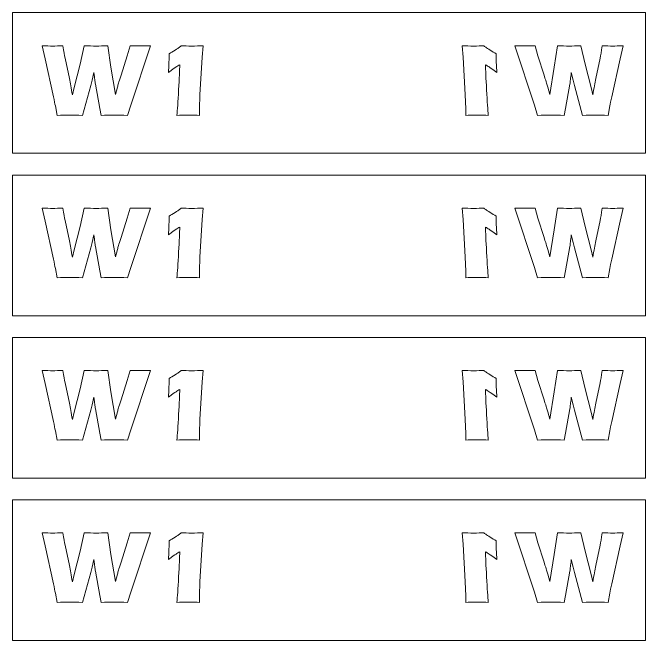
# Model space of a CAD drawing. Header units: millimetres. Extents: x 19 to 160, y -62 to -17.
# Drawn here: x 18.94 to 63.94, y -62.01 to -17.38 of the extents above; entities that cross this region are included whole.
import ezdxf

# ---------------------------------------------------------------- set-up
doc = ezdxf.new("R2010")
doc.units = ezdxf.units.MM
doc.header["$MEASUREMENT"] = 0
doc.layers.add('Layer 1', color=7, linetype='Continuous', lineweight=0)

# ---------------------------------------------------------------- blocks, each defined once
blk = doc.blocks.new('Block_0')
at = {"layer": 'Layer 1', "color": 250, "lineweight": 18, "true_color": 0x231f20}
for points, knots in [([(22.096, -24.686), (22.096, -24.686), (21.973, -24.02), (21.973, -24.02), (21.944, -23.864), (21.899, -23.644), (21.839, -23.362), (21.839, -23.362), (21.248, -20.66), (21.248, -20.66), (21.248, -20.66), (21.035, -19.748), (21.035, -19.748), (21.339, -19.753), (21.585, -19.756), (21.774, -19.756), (21.986, -19.756), (22.232, -19.753), (22.512, -19.748), (22.577, -20.141), (22.629, -20.43), (22.668, -20.613), (22.668, -20.613), (22.972, -22.071), (22.972, -22.071), (23.035, -22.384), (23.105, -22.766), (23.182, -23.217), (23.182, -23.217), (23.301, -22.711), (23.301, -22.711), (23.301, -22.711), (23.731, -21.04), (23.731, -21.04), (23.731, -21.04), (24.026, -19.748), (24.026, -19.748), (24.357, -19.753), (24.637, -19.756), (24.866, -19.756), (25.114, -19.756), (25.393, -19.753), (25.701, -19.748), (25.701, -19.748), (25.93, -21.271), (25.93, -21.271), (25.93, -21.271), (26.246, -23.21), (26.246, -23.21), (26.246, -23.21), (26.387, -22.678), (26.387, -22.678), (26.413, -22.587), (26.441, -22.494), (26.47, -22.4), (26.499, -22.306), (26.559, -22.119), (26.651, -21.839), (26.651, -21.839), (27.092, -20.45), (27.092, -20.45), (27.092, -20.45), (27.298, -19.748), (27.298, -19.748), (27.589, -19.751), (27.83, -19.752), (28.021, -19.752), (28.235, -19.752), (28.475, -19.751), (28.74, -19.748), (28.74, -19.748), (27.337, -23.952), (27.337, -23.952), (27.337, -23.952), (27.113, -24.686), (27.113, -24.686), (26.752, -24.681), (26.435, -24.679), (26.165, -24.679), (25.881, -24.679), (25.566, -24.681), (25.221, -24.686), (25.221, -24.686), (25.138, -24.19), (25.138, -24.19), (25.138, -24.19), (24.82, -22.465), (24.82, -22.465), (24.803, -22.361), (24.788, -22.255), (24.775, -22.145), (24.762, -22.035), (24.743, -21.864), (24.719, -21.633), (24.719, -21.633), (24.592, -22.194), (24.592, -22.194), (24.561, -22.319), (24.529, -22.446), (24.495, -22.573), (24.495, -22.573), (23.912, -24.686), (23.912, -24.686), (23.548, -24.681), (23.245, -24.679), (23.004, -24.679), (22.748, -24.679), (22.445, -24.681), (22.096, -24.686)], [0, 0, 0, 0, 1, 1, 1, 2, 2, 2, 3, 3, 3, 4, 4, 4, 5, 5, 5, 6, 6, 6, 7, 7, 7, 8, 8, 8, 9, 9, 9, 10, 10, 10, 11, 11, 11, 12, 12, 12, 13, 13, 13, 14, 14, 14, 15, 15, 15, 16, 16, 16, 17, 17, 17, 18, 18, 18, 19, 19, 19, 20, 20, 20, 21, 21, 21, 22, 22, 22, 23, 23, 23, 24, 24, 24, 25, 25, 25, 26, 26, 26, 27, 27, 27, 28, 28, 28, 29, 29, 29, 30, 30, 30, 31, 31, 31, 32, 32, 32, 33, 33, 33, 34, 34, 34, 35, 35, 35, 36, 36, 36, 36]), ([(30.621, -24.686), (30.652, -24.312), (30.691, -23.708), (30.739, -22.874), (30.787, -22.039), (30.815, -21.442), (30.822, -21.083), (30.733, -21.139), (30.646, -21.193), (30.562, -21.248), (30.478, -21.302), (30.295, -21.43), (30.013, -21.633), (30.028, -21.428), (30.041, -21.188), (30.053, -20.911), (30.065, -20.635), (30.071, -20.432), (30.071, -20.302), (30.194, -20.232), (30.333, -20.149), (30.488, -20.052), (30.643, -19.956), (30.738, -19.895), (30.773, -19.869), (30.808, -19.844), (30.86, -19.804), (30.93, -19.748), (31.145, -19.753), (31.392, -19.756), (31.672, -19.756), (31.938, -19.756), (32.21, -19.753), (32.487, -19.748), (32.487, -19.748), (32.415, -20.555), (32.415, -20.555), (32.415, -20.555), (32.259, -23.232), (32.259, -23.232), (32.259, -23.232), (32.223, -24.216), (32.223, -24.216), (32.223, -24.216), (32.223, -24.686), (32.223, -24.686), (32.018, -24.681), (31.768, -24.679), (31.474, -24.679), (31.132, -24.679), (30.847, -24.681), (30.621, -24.686)], [0, 0, 0, 0, 1, 1, 1, 2, 2, 2, 3, 3, 3, 4, 4, 4, 5, 5, 5, 6, 6, 6, 7, 7, 7, 8, 8, 8, 9, 9, 9, 10, 10, 10, 11, 11, 11, 12, 12, 12, 13, 13, 13, 14, 14, 14, 15, 15, 15, 16, 16, 16, 17, 17, 17, 17])]:
    blk.add_open_spline(points, degree=3, knots=knots, dxfattribs=at)
blk = doc.blocks.new('Block_1')
at = {"layer": 'Layer 1', "color": 250, "lineweight": 18, "true_color": 0x231f20}
for points, knots in [([(51.912, -24.679), (51.618, -24.679), (51.368, -24.681), (51.163, -24.686), (51.163, -24.686), (51.163, -24.216), (51.163, -24.216), (51.163, -24.216), (51.127, -23.232), (51.127, -23.232), (51.127, -23.232), (50.971, -20.555), (50.971, -20.555), (50.971, -20.555), (50.899, -19.748), (50.899, -19.748), (51.177, -19.753), (51.448, -19.756), (51.714, -19.756), (51.994, -19.756), (52.242, -19.753), (52.456, -19.748), (52.526, -19.804), (52.579, -19.844), (52.613, -19.869), (52.648, -19.895), (52.743, -19.956), (52.899, -20.052), (53.054, -20.149), (53.193, -20.232), (53.315, -20.302), (53.315, -20.432), (53.321, -20.635), (53.334, -20.911), (53.346, -21.188), (53.359, -21.428), (53.373, -21.633), (53.092, -21.43), (52.909, -21.302), (52.824, -21.248), (52.74, -21.193), (52.653, -21.139), (52.564, -21.083), (52.571, -21.442), (52.599, -22.039), (52.647, -22.874), (52.695, -23.708), (52.734, -24.312), (52.765, -24.686), (52.539, -24.681), (52.254, -24.679), (51.912, -24.679)], [0, 0, 0, 0, 1, 1, 1, 2, 2, 2, 3, 3, 3, 4, 4, 4, 5, 5, 5, 6, 6, 6, 7, 7, 7, 8, 8, 8, 9, 9, 9, 10, 10, 10, 11, 11, 11, 12, 12, 12, 13, 13, 13, 14, 14, 14, 15, 15, 15, 16, 16, 16, 17, 17, 17, 17]), ([(60.382, -24.679), (60.141, -24.679), (59.839, -24.681), (59.474, -24.686), (59.474, -24.686), (58.891, -22.573), (58.891, -22.573), (58.858, -22.446), (58.825, -22.319), (58.794, -22.194), (58.794, -22.194), (58.667, -21.633), (58.667, -21.633), (58.643, -21.864), (58.624, -22.035), (58.611, -22.145), (58.598, -22.255), (58.583, -22.361), (58.566, -22.465), (58.566, -22.465), (58.248, -24.19), (58.248, -24.19), (58.248, -24.19), (58.165, -24.686), (58.165, -24.686), (57.82, -24.681), (57.506, -24.679), (57.221, -24.679), (56.951, -24.679), (56.635, -24.681), (56.273, -24.686), (56.273, -24.686), (56.049, -23.952), (56.049, -23.952), (56.049, -23.952), (54.646, -19.748), (54.646, -19.748), (54.912, -19.751), (55.151, -19.752), (55.366, -19.752), (55.556, -19.752), (55.797, -19.751), (56.089, -19.748), (56.089, -19.748), (56.295, -20.45), (56.295, -20.45), (56.295, -20.45), (56.736, -21.839), (56.736, -21.839), (56.827, -22.119), (56.887, -22.306), (56.916, -22.4), (56.945, -22.494), (56.973, -22.587), (57, -22.678), (57, -22.678), (57.141, -23.21), (57.141, -23.21), (57.141, -23.21), (57.456, -21.271), (57.456, -21.271), (57.456, -21.271), (57.685, -19.748), (57.685, -19.748), (57.994, -19.753), (58.272, -19.756), (58.521, -19.756), (58.75, -19.756), (59.029, -19.753), (59.36, -19.748), (59.36, -19.748), (59.656, -21.04), (59.656, -21.04), (59.656, -21.04), (60.085, -22.711), (60.085, -22.711), (60.085, -22.711), (60.204, -23.217), (60.204, -23.217), (60.282, -22.766), (60.352, -22.384), (60.414, -22.071), (60.414, -22.071), (60.719, -20.613), (60.719, -20.613), (60.757, -20.43), (60.809, -20.141), (60.874, -19.748), (61.154, -19.753), (61.4, -19.756), (61.613, -19.756), (61.801, -19.756), (62.047, -19.753), (62.351, -19.748), (62.351, -19.748), (62.138, -20.66), (62.138, -20.66), (62.138, -20.66), (61.548, -23.362), (61.548, -23.362), (61.487, -23.644), (61.443, -23.864), (61.414, -24.02), (61.414, -24.02), (61.291, -24.686), (61.291, -24.686), (60.941, -24.681), (60.638, -24.679), (60.382, -24.679)], [0, 0, 0, 0, 1, 1, 1, 2, 2, 2, 3, 3, 3, 4, 4, 4, 5, 5, 5, 6, 6, 6, 7, 7, 7, 8, 8, 8, 9, 9, 9, 10, 10, 10, 11, 11, 11, 12, 12, 12, 13, 13, 13, 14, 14, 14, 15, 15, 15, 16, 16, 16, 17, 17, 17, 18, 18, 18, 19, 19, 19, 20, 20, 20, 21, 21, 21, 22, 22, 22, 23, 23, 23, 24, 24, 24, 25, 25, 25, 26, 26, 26, 27, 27, 27, 28, 28, 28, 29, 29, 29, 30, 30, 30, 31, 31, 31, 32, 32, 32, 33, 33, 33, 34, 34, 34, 35, 35, 35, 36, 36, 36, 36])]:
    blk.add_open_spline(points, degree=3, knots=knots, dxfattribs=at)
blk = doc.blocks.new('Block_2')
at = {"layer": 'Layer 1', "color": 250, "lineweight": 18, "true_color": 0x231f20}
for points, knots in [([(22.096, -36.227), (22.096, -36.227), (21.973, -35.561), (21.973, -35.561), (21.944, -35.404), (21.899, -35.185), (21.839, -34.903), (21.839, -34.903), (21.248, -32.2), (21.248, -32.2), (21.248, -32.2), (21.035, -31.289), (21.035, -31.289), (21.339, -31.294), (21.585, -31.296), (21.774, -31.296), (21.986, -31.296), (22.232, -31.294), (22.512, -31.289), (22.577, -31.682), (22.629, -31.97), (22.668, -32.153), (22.668, -32.153), (22.972, -33.611), (22.972, -33.611), (23.035, -33.925), (23.105, -34.307), (23.182, -34.758), (23.182, -34.758), (23.301, -34.251), (23.301, -34.251), (23.301, -34.251), (23.731, -32.58), (23.731, -32.58), (23.731, -32.58), (24.026, -31.289), (24.026, -31.289), (24.357, -31.294), (24.637, -31.296), (24.866, -31.296), (25.114, -31.296), (25.393, -31.294), (25.701, -31.289), (25.701, -31.289), (25.93, -32.812), (25.93, -32.812), (25.93, -32.812), (26.246, -34.751), (26.246, -34.751), (26.246, -34.751), (26.387, -34.219), (26.387, -34.219), (26.413, -34.127), (26.441, -34.034), (26.47, -33.94), (26.499, -33.846), (26.559, -33.659), (26.651, -33.38), (26.651, -33.38), (27.092, -31.991), (27.092, -31.991), (27.092, -31.991), (27.298, -31.289), (27.298, -31.289), (27.589, -31.291), (27.83, -31.292), (28.021, -31.292), (28.235, -31.292), (28.475, -31.291), (28.74, -31.289), (28.74, -31.289), (27.337, -35.492), (27.337, -35.492), (27.337, -35.492), (27.113, -36.227), (27.113, -36.227), (26.752, -36.222), (26.435, -36.219), (26.165, -36.219), (25.881, -36.219), (25.566, -36.222), (25.221, -36.227), (25.221, -36.227), (25.138, -35.731), (25.138, -35.731), (25.138, -35.731), (24.82, -34.006), (24.82, -34.006), (24.803, -33.902), (24.788, -33.795), (24.775, -33.685), (24.762, -33.576), (24.743, -33.405), (24.719, -33.174), (24.719, -33.174), (24.592, -33.734), (24.592, -33.734), (24.561, -33.86), (24.529, -33.986), (24.495, -34.114), (24.495, -34.114), (23.912, -36.227), (23.912, -36.227), (23.548, -36.222), (23.245, -36.219), (23.004, -36.219), (22.748, -36.219), (22.445, -36.222), (22.096, -36.227)], [0, 0, 0, 0, 1, 1, 1, 2, 2, 2, 3, 3, 3, 4, 4, 4, 5, 5, 5, 6, 6, 6, 7, 7, 7, 8, 8, 8, 9, 9, 9, 10, 10, 10, 11, 11, 11, 12, 12, 12, 13, 13, 13, 14, 14, 14, 15, 15, 15, 16, 16, 16, 17, 17, 17, 18, 18, 18, 19, 19, 19, 20, 20, 20, 21, 21, 21, 22, 22, 22, 23, 23, 23, 24, 24, 24, 25, 25, 25, 26, 26, 26, 27, 27, 27, 28, 28, 28, 29, 29, 29, 30, 30, 30, 31, 31, 31, 32, 32, 32, 33, 33, 33, 34, 34, 34, 35, 35, 35, 36, 36, 36, 36]), ([(30.621, -36.227), (30.652, -35.853), (30.691, -35.249), (30.739, -34.414), (30.787, -33.58), (30.815, -32.983), (30.822, -32.624), (30.733, -32.679), (30.646, -32.734), (30.562, -32.788), (30.478, -32.842), (30.295, -32.971), (30.013, -33.174), (30.028, -32.969), (30.041, -32.728), (30.053, -32.452), (30.065, -32.176), (30.071, -31.973), (30.071, -31.842), (30.194, -31.772), (30.333, -31.689), (30.488, -31.593), (30.643, -31.496), (30.738, -31.435), (30.773, -31.41), (30.808, -31.385), (30.86, -31.344), (30.93, -31.289), (31.145, -31.294), (31.392, -31.296), (31.672, -31.296), (31.938, -31.296), (32.21, -31.294), (32.487, -31.289), (32.487, -31.289), (32.415, -32.096), (32.415, -32.096), (32.415, -32.096), (32.259, -34.772), (32.259, -34.772), (32.259, -34.772), (32.223, -35.756), (32.223, -35.756), (32.223, -35.756), (32.223, -36.227), (32.223, -36.227), (32.018, -36.222), (31.768, -36.219), (31.474, -36.219), (31.132, -36.219), (30.847, -36.222), (30.621, -36.227)], [0, 0, 0, 0, 1, 1, 1, 2, 2, 2, 3, 3, 3, 4, 4, 4, 5, 5, 5, 6, 6, 6, 7, 7, 7, 8, 8, 8, 9, 9, 9, 10, 10, 10, 11, 11, 11, 12, 12, 12, 13, 13, 13, 14, 14, 14, 15, 15, 15, 16, 16, 16, 17, 17, 17, 17])]:
    blk.add_open_spline(points, degree=3, knots=knots, dxfattribs=at)
blk = doc.blocks.new('Block_3')
at = {"layer": 'Layer 1', "color": 250, "lineweight": 18, "true_color": 0x231f20}
for points, knots in [([(51.912, -36.219), (51.618, -36.219), (51.368, -36.222), (51.163, -36.227), (51.163, -36.227), (51.163, -35.756), (51.163, -35.756), (51.163, -35.756), (51.127, -34.772), (51.127, -34.772), (51.127, -34.772), (50.971, -32.096), (50.971, -32.096), (50.971, -32.096), (50.899, -31.289), (50.899, -31.289), (51.177, -31.294), (51.448, -31.296), (51.714, -31.296), (51.994, -31.296), (52.242, -31.294), (52.456, -31.289), (52.526, -31.344), (52.579, -31.385), (52.613, -31.41), (52.648, -31.435), (52.743, -31.496), (52.899, -31.593), (53.054, -31.689), (53.193, -31.772), (53.315, -31.842), (53.315, -31.973), (53.321, -32.176), (53.334, -32.452), (53.346, -32.728), (53.359, -32.969), (53.373, -33.174), (53.092, -32.971), (52.909, -32.842), (52.824, -32.788), (52.74, -32.734), (52.653, -32.679), (52.564, -32.624), (52.571, -32.983), (52.599, -33.58), (52.647, -34.414), (52.695, -35.249), (52.734, -35.853), (52.765, -36.227), (52.539, -36.222), (52.254, -36.219), (51.912, -36.219)], [0, 0, 0, 0, 1, 1, 1, 2, 2, 2, 3, 3, 3, 4, 4, 4, 5, 5, 5, 6, 6, 6, 7, 7, 7, 8, 8, 8, 9, 9, 9, 10, 10, 10, 11, 11, 11, 12, 12, 12, 13, 13, 13, 14, 14, 14, 15, 15, 15, 16, 16, 16, 17, 17, 17, 17]), ([(60.382, -36.219), (60.141, -36.219), (59.839, -36.222), (59.474, -36.227), (59.474, -36.227), (58.891, -34.114), (58.891, -34.114), (58.858, -33.986), (58.825, -33.86), (58.794, -33.734), (58.794, -33.734), (58.667, -33.174), (58.667, -33.174), (58.643, -33.405), (58.624, -33.576), (58.611, -33.685), (58.598, -33.795), (58.583, -33.902), (58.566, -34.006), (58.566, -34.006), (58.248, -35.731), (58.248, -35.731), (58.248, -35.731), (58.165, -36.227), (58.165, -36.227), (57.82, -36.222), (57.506, -36.219), (57.221, -36.219), (56.951, -36.219), (56.635, -36.222), (56.273, -36.227), (56.273, -36.227), (56.049, -35.492), (56.049, -35.492), (56.049, -35.492), (54.646, -31.289), (54.646, -31.289), (54.912, -31.291), (55.151, -31.292), (55.366, -31.292), (55.556, -31.292), (55.797, -31.291), (56.089, -31.289), (56.089, -31.289), (56.295, -31.991), (56.295, -31.991), (56.295, -31.991), (56.736, -33.38), (56.736, -33.38), (56.827, -33.659), (56.887, -33.846), (56.916, -33.94), (56.945, -34.034), (56.973, -34.127), (57, -34.219), (57, -34.219), (57.141, -34.751), (57.141, -34.751), (57.141, -34.751), (57.456, -32.812), (57.456, -32.812), (57.456, -32.812), (57.685, -31.289), (57.685, -31.289), (57.994, -31.294), (58.272, -31.296), (58.521, -31.296), (58.75, -31.296), (59.029, -31.294), (59.36, -31.289), (59.36, -31.289), (59.656, -32.58), (59.656, -32.58), (59.656, -32.58), (60.085, -34.251), (60.085, -34.251), (60.085, -34.251), (60.204, -34.758), (60.204, -34.758), (60.282, -34.307), (60.352, -33.925), (60.414, -33.611), (60.414, -33.611), (60.719, -32.153), (60.719, -32.153), (60.757, -31.97), (60.809, -31.682), (60.874, -31.289), (61.154, -31.294), (61.4, -31.296), (61.613, -31.296), (61.801, -31.296), (62.047, -31.294), (62.351, -31.289), (62.351, -31.289), (62.138, -32.2), (62.138, -32.2), (62.138, -32.2), (61.548, -34.903), (61.548, -34.903), (61.487, -35.185), (61.443, -35.404), (61.414, -35.561), (61.414, -35.561), (61.291, -36.227), (61.291, -36.227), (60.941, -36.222), (60.638, -36.219), (60.382, -36.219)], [0, 0, 0, 0, 1, 1, 1, 2, 2, 2, 3, 3, 3, 4, 4, 4, 5, 5, 5, 6, 6, 6, 7, 7, 7, 8, 8, 8, 9, 9, 9, 10, 10, 10, 11, 11, 11, 12, 12, 12, 13, 13, 13, 14, 14, 14, 15, 15, 15, 16, 16, 16, 17, 17, 17, 18, 18, 18, 19, 19, 19, 20, 20, 20, 21, 21, 21, 22, 22, 22, 23, 23, 23, 24, 24, 24, 25, 25, 25, 26, 26, 26, 27, 27, 27, 28, 28, 28, 29, 29, 29, 30, 30, 30, 31, 31, 31, 32, 32, 32, 33, 33, 33, 34, 34, 34, 35, 35, 35, 36, 36, 36, 36])]:
    blk.add_open_spline(points, degree=3, knots=knots, dxfattribs=at)
blk = doc.blocks.new('Block_4')
at = {"layer": 'Layer 1', "color": 250, "lineweight": 18, "true_color": 0x231f20}
for points, knots in [([(22.096, -47.767), (22.096, -47.767), (21.973, -47.102), (21.973, -47.102), (21.944, -46.945), (21.899, -46.725), (21.839, -46.443), (21.839, -46.443), (21.248, -43.741), (21.248, -43.741), (21.248, -43.741), (21.035, -42.829), (21.035, -42.829), (21.339, -42.834), (21.585, -42.837), (21.774, -42.837), (21.986, -42.837), (22.232, -42.834), (22.512, -42.829), (22.577, -43.223), (22.629, -43.511), (22.668, -43.694), (22.668, -43.694), (22.972, -45.152), (22.972, -45.152), (23.035, -45.465), (23.105, -45.848), (23.182, -46.298), (23.182, -46.298), (23.301, -45.792), (23.301, -45.792), (23.301, -45.792), (23.731, -44.121), (23.731, -44.121), (23.731, -44.121), (24.026, -42.829), (24.026, -42.829), (24.357, -42.834), (24.637, -42.837), (24.866, -42.837), (25.114, -42.837), (25.393, -42.834), (25.701, -42.829), (25.701, -42.829), (25.93, -44.352), (25.93, -44.352), (25.93, -44.352), (26.246, -46.291), (26.246, -46.291), (26.246, -46.291), (26.387, -45.759), (26.387, -45.759), (26.413, -45.668), (26.441, -45.575), (26.47, -45.481), (26.499, -45.387), (26.559, -45.2), (26.651, -44.92), (26.651, -44.92), (27.092, -43.531), (27.092, -43.531), (27.092, -43.531), (27.298, -42.829), (27.298, -42.829), (27.589, -42.832), (27.83, -42.833), (28.021, -42.833), (28.235, -42.833), (28.475, -42.832), (28.74, -42.829), (28.74, -42.829), (27.337, -47.033), (27.337, -47.033), (27.337, -47.033), (27.113, -47.767), (27.113, -47.767), (26.752, -47.762), (26.435, -47.76), (26.165, -47.76), (25.881, -47.76), (25.566, -47.762), (25.221, -47.767), (25.221, -47.767), (25.138, -47.272), (25.138, -47.272), (25.138, -47.272), (24.82, -45.546), (24.82, -45.546), (24.803, -45.442), (24.788, -45.336), (24.775, -45.226), (24.762, -45.116), (24.743, -44.946), (24.719, -44.714), (24.719, -44.714), (24.592, -45.275), (24.592, -45.275), (24.561, -45.4), (24.529, -45.527), (24.495, -45.655), (24.495, -45.655), (23.912, -47.767), (23.912, -47.767), (23.548, -47.762), (23.245, -47.76), (23.004, -47.76), (22.748, -47.76), (22.445, -47.762), (22.096, -47.767)], [0, 0, 0, 0, 1, 1, 1, 2, 2, 2, 3, 3, 3, 4, 4, 4, 5, 5, 5, 6, 6, 6, 7, 7, 7, 8, 8, 8, 9, 9, 9, 10, 10, 10, 11, 11, 11, 12, 12, 12, 13, 13, 13, 14, 14, 14, 15, 15, 15, 16, 16, 16, 17, 17, 17, 18, 18, 18, 19, 19, 19, 20, 20, 20, 21, 21, 21, 22, 22, 22, 23, 23, 23, 24, 24, 24, 25, 25, 25, 26, 26, 26, 27, 27, 27, 28, 28, 28, 29, 29, 29, 30, 30, 30, 31, 31, 31, 32, 32, 32, 33, 33, 33, 34, 34, 34, 35, 35, 35, 36, 36, 36, 36]), ([(30.621, -47.767), (30.652, -47.393), (30.691, -46.789), (30.739, -45.955), (30.787, -45.12), (30.815, -44.524), (30.822, -44.164), (30.733, -44.22), (30.646, -44.274), (30.562, -44.329), (30.478, -44.383), (30.295, -44.511), (30.013, -44.714), (30.028, -44.509), (30.041, -44.269), (30.053, -43.992), (30.065, -43.716), (30.071, -43.513), (30.071, -43.383), (30.194, -43.313), (30.333, -43.23), (30.488, -43.133), (30.643, -43.037), (30.738, -42.976), (30.773, -42.951), (30.808, -42.925), (30.86, -42.885), (30.93, -42.829), (31.145, -42.834), (31.392, -42.837), (31.672, -42.837), (31.938, -42.837), (32.21, -42.834), (32.487, -42.829), (32.487, -42.829), (32.415, -43.636), (32.415, -43.636), (32.415, -43.636), (32.259, -46.313), (32.259, -46.313), (32.259, -46.313), (32.223, -47.297), (32.223, -47.297), (32.223, -47.297), (32.223, -47.767), (32.223, -47.767), (32.018, -47.762), (31.768, -47.76), (31.474, -47.76), (31.132, -47.76), (30.847, -47.762), (30.621, -47.767)], [0, 0, 0, 0, 1, 1, 1, 2, 2, 2, 3, 3, 3, 4, 4, 4, 5, 5, 5, 6, 6, 6, 7, 7, 7, 8, 8, 8, 9, 9, 9, 10, 10, 10, 11, 11, 11, 12, 12, 12, 13, 13, 13, 14, 14, 14, 15, 15, 15, 16, 16, 16, 17, 17, 17, 17])]:
    blk.add_open_spline(points, degree=3, knots=knots, dxfattribs=at)
blk = doc.blocks.new('Block_5')
at = {"layer": 'Layer 1', "color": 250, "lineweight": 18, "true_color": 0x231f20}
for points, knots in [([(51.912, -47.76), (51.618, -47.76), (51.368, -47.762), (51.163, -47.767), (51.163, -47.767), (51.163, -47.297), (51.163, -47.297), (51.163, -47.297), (51.127, -46.313), (51.127, -46.313), (51.127, -46.313), (50.971, -43.636), (50.971, -43.636), (50.971, -43.636), (50.899, -42.829), (50.899, -42.829), (51.177, -42.834), (51.448, -42.837), (51.714, -42.837), (51.994, -42.837), (52.242, -42.834), (52.456, -42.829), (52.526, -42.885), (52.579, -42.925), (52.613, -42.951), (52.648, -42.976), (52.743, -43.037), (52.899, -43.133), (53.054, -43.23), (53.193, -43.313), (53.315, -43.383), (53.315, -43.513), (53.321, -43.716), (53.334, -43.992), (53.346, -44.269), (53.359, -44.509), (53.373, -44.714), (53.092, -44.511), (52.909, -44.383), (52.824, -44.329), (52.74, -44.274), (52.653, -44.22), (52.564, -44.164), (52.571, -44.524), (52.599, -45.12), (52.647, -45.955), (52.695, -46.789), (52.734, -47.393), (52.765, -47.767), (52.539, -47.762), (52.254, -47.76), (51.912, -47.76)], [0, 0, 0, 0, 1, 1, 1, 2, 2, 2, 3, 3, 3, 4, 4, 4, 5, 5, 5, 6, 6, 6, 7, 7, 7, 8, 8, 8, 9, 9, 9, 10, 10, 10, 11, 11, 11, 12, 12, 12, 13, 13, 13, 14, 14, 14, 15, 15, 15, 16, 16, 16, 17, 17, 17, 17]), ([(60.382, -47.76), (60.141, -47.76), (59.839, -47.762), (59.474, -47.767), (59.474, -47.767), (58.891, -45.655), (58.891, -45.655), (58.858, -45.527), (58.825, -45.4), (58.794, -45.275), (58.794, -45.275), (58.667, -44.714), (58.667, -44.714), (58.643, -44.946), (58.624, -45.116), (58.611, -45.226), (58.598, -45.336), (58.583, -45.442), (58.566, -45.546), (58.566, -45.546), (58.248, -47.272), (58.248, -47.272), (58.248, -47.272), (58.165, -47.767), (58.165, -47.767), (57.82, -47.762), (57.506, -47.76), (57.221, -47.76), (56.951, -47.76), (56.635, -47.762), (56.273, -47.767), (56.273, -47.767), (56.049, -47.033), (56.049, -47.033), (56.049, -47.033), (54.646, -42.829), (54.646, -42.829), (54.912, -42.832), (55.151, -42.833), (55.366, -42.833), (55.556, -42.833), (55.797, -42.832), (56.089, -42.829), (56.089, -42.829), (56.295, -43.531), (56.295, -43.531), (56.295, -43.531), (56.736, -44.92), (56.736, -44.92), (56.827, -45.2), (56.887, -45.387), (56.916, -45.481), (56.945, -45.575), (56.973, -45.668), (57, -45.759), (57, -45.759), (57.141, -46.291), (57.141, -46.291), (57.141, -46.291), (57.456, -44.352), (57.456, -44.352), (57.456, -44.352), (57.685, -42.829), (57.685, -42.829), (57.994, -42.834), (58.272, -42.837), (58.521, -42.837), (58.75, -42.837), (59.029, -42.834), (59.36, -42.829), (59.36, -42.829), (59.656, -44.121), (59.656, -44.121), (59.656, -44.121), (60.085, -45.792), (60.085, -45.792), (60.085, -45.792), (60.204, -46.298), (60.204, -46.298), (60.282, -45.848), (60.352, -45.465), (60.414, -45.152), (60.414, -45.152), (60.719, -43.694), (60.719, -43.694), (60.757, -43.511), (60.809, -43.223), (60.874, -42.829), (61.154, -42.834), (61.4, -42.837), (61.613, -42.837), (61.801, -42.837), (62.047, -42.834), (62.351, -42.829), (62.351, -42.829), (62.138, -43.741), (62.138, -43.741), (62.138, -43.741), (61.548, -46.443), (61.548, -46.443), (61.487, -46.725), (61.443, -46.945), (61.414, -47.102), (61.414, -47.102), (61.291, -47.767), (61.291, -47.767), (60.941, -47.762), (60.638, -47.76), (60.382, -47.76)], [0, 0, 0, 0, 1, 1, 1, 2, 2, 2, 3, 3, 3, 4, 4, 4, 5, 5, 5, 6, 6, 6, 7, 7, 7, 8, 8, 8, 9, 9, 9, 10, 10, 10, 11, 11, 11, 12, 12, 12, 13, 13, 13, 14, 14, 14, 15, 15, 15, 16, 16, 16, 17, 17, 17, 18, 18, 18, 19, 19, 19, 20, 20, 20, 21, 21, 21, 22, 22, 22, 23, 23, 23, 24, 24, 24, 25, 25, 25, 26, 26, 26, 27, 27, 27, 28, 28, 28, 29, 29, 29, 30, 30, 30, 31, 31, 31, 32, 32, 32, 33, 33, 33, 34, 34, 34, 35, 35, 35, 36, 36, 36, 36])]:
    blk.add_open_spline(points, degree=3, knots=knots, dxfattribs=at)
blk = doc.blocks.new('Block_6')
at = {"layer": 'Layer 1', "color": 250, "lineweight": 18, "true_color": 0x231f20}
for points, knots in [([(22.096, -59.308), (22.096, -59.308), (21.973, -58.642), (21.973, -58.642), (21.944, -58.485), (21.899, -58.266), (21.839, -57.984), (21.839, -57.984), (21.248, -55.282), (21.248, -55.282), (21.248, -55.282), (21.035, -54.37), (21.035, -54.37), (21.339, -54.375), (21.585, -54.377), (21.774, -54.377), (21.986, -54.377), (22.232, -54.375), (22.512, -54.37), (22.577, -54.763), (22.629, -55.051), (22.668, -55.235), (22.668, -55.235), (22.972, -56.692), (22.972, -56.692), (23.035, -57.006), (23.105, -57.388), (23.182, -57.839), (23.182, -57.839), (23.301, -57.333), (23.301, -57.333), (23.301, -57.333), (23.731, -55.661), (23.731, -55.661), (23.731, -55.661), (24.026, -54.37), (24.026, -54.37), (24.357, -54.375), (24.637, -54.377), (24.866, -54.377), (25.114, -54.377), (25.393, -54.375), (25.701, -54.37), (25.701, -54.37), (25.93, -55.893), (25.93, -55.893), (25.93, -55.893), (26.246, -57.832), (26.246, -57.832), (26.246, -57.832), (26.387, -57.3), (26.387, -57.3), (26.413, -57.208), (26.441, -57.116), (26.47, -57.021), (26.499, -56.927), (26.559, -56.741), (26.651, -56.461), (26.651, -56.461), (27.092, -55.072), (27.092, -55.072), (27.092, -55.072), (27.298, -54.37), (27.298, -54.37), (27.589, -54.372), (27.83, -54.374), (28.021, -54.374), (28.235, -54.374), (28.475, -54.372), (28.74, -54.37), (28.74, -54.37), (27.337, -58.573), (27.337, -58.573), (27.337, -58.573), (27.113, -59.308), (27.113, -59.308), (26.752, -59.303), (26.435, -59.3), (26.165, -59.3), (25.881, -59.3), (25.566, -59.303), (25.221, -59.308), (25.221, -59.308), (25.138, -58.812), (25.138, -58.812), (25.138, -58.812), (24.82, -57.087), (24.82, -57.087), (24.803, -56.983), (24.788, -56.876), (24.775, -56.767), (24.762, -56.657), (24.743, -56.486), (24.719, -56.255), (24.719, -56.255), (24.592, -56.815), (24.592, -56.815), (24.561, -56.941), (24.529, -57.067), (24.495, -57.195), (24.495, -57.195), (23.912, -59.308), (23.912, -59.308), (23.548, -59.303), (23.245, -59.3), (23.004, -59.3), (22.748, -59.3), (22.445, -59.303), (22.096, -59.308)], [0, 0, 0, 0, 1, 1, 1, 2, 2, 2, 3, 3, 3, 4, 4, 4, 5, 5, 5, 6, 6, 6, 7, 7, 7, 8, 8, 8, 9, 9, 9, 10, 10, 10, 11, 11, 11, 12, 12, 12, 13, 13, 13, 14, 14, 14, 15, 15, 15, 16, 16, 16, 17, 17, 17, 18, 18, 18, 19, 19, 19, 20, 20, 20, 21, 21, 21, 22, 22, 22, 23, 23, 23, 24, 24, 24, 25, 25, 25, 26, 26, 26, 27, 27, 27, 28, 28, 28, 29, 29, 29, 30, 30, 30, 31, 31, 31, 32, 32, 32, 33, 33, 33, 34, 34, 34, 35, 35, 35, 36, 36, 36, 36]), ([(30.621, -59.308), (30.652, -58.934), (30.691, -58.33), (30.739, -57.495), (30.787, -56.661), (30.815, -56.064), (30.822, -55.705), (30.733, -55.76), (30.646, -55.815), (30.562, -55.869), (30.478, -55.924), (30.295, -56.052), (30.013, -56.255), (30.028, -56.05), (30.041, -55.809), (30.053, -55.533), (30.065, -55.257), (30.071, -55.054), (30.071, -54.923), (30.194, -54.853), (30.333, -54.77), (30.488, -54.674), (30.643, -54.577), (30.738, -54.517), (30.773, -54.491), (30.808, -54.466), (30.86, -54.425), (30.93, -54.37), (31.145, -54.375), (31.392, -54.377), (31.672, -54.377), (31.938, -54.377), (32.21, -54.375), (32.487, -54.37), (32.487, -54.37), (32.415, -55.177), (32.415, -55.177), (32.415, -55.177), (32.259, -57.853), (32.259, -57.853), (32.259, -57.853), (32.223, -58.837), (32.223, -58.837), (32.223, -58.837), (32.223, -59.308), (32.223, -59.308), (32.018, -59.303), (31.768, -59.3), (31.474, -59.3), (31.132, -59.3), (30.847, -59.303), (30.621, -59.308)], [0, 0, 0, 0, 1, 1, 1, 2, 2, 2, 3, 3, 3, 4, 4, 4, 5, 5, 5, 6, 6, 6, 7, 7, 7, 8, 8, 8, 9, 9, 9, 10, 10, 10, 11, 11, 11, 12, 12, 12, 13, 13, 13, 14, 14, 14, 15, 15, 15, 16, 16, 16, 17, 17, 17, 17])]:
    blk.add_open_spline(points, degree=3, knots=knots, dxfattribs=at)
blk = doc.blocks.new('Block_7')
at = {"layer": 'Layer 1', "color": 250, "lineweight": 18, "true_color": 0x231f20}
for points, knots in [([(51.912, -59.3), (51.618, -59.3), (51.368, -59.303), (51.163, -59.308), (51.163, -59.308), (51.163, -58.837), (51.163, -58.837), (51.163, -58.837), (51.127, -57.853), (51.127, -57.853), (51.127, -57.853), (50.971, -55.177), (50.971, -55.177), (50.971, -55.177), (50.899, -54.37), (50.899, -54.37), (51.177, -54.375), (51.448, -54.377), (51.714, -54.377), (51.994, -54.377), (52.242, -54.375), (52.456, -54.37), (52.526, -54.425), (52.579, -54.466), (52.613, -54.491), (52.648, -54.517), (52.743, -54.577), (52.899, -54.674), (53.054, -54.77), (53.193, -54.853), (53.315, -54.923), (53.315, -55.054), (53.321, -55.257), (53.334, -55.533), (53.346, -55.809), (53.359, -56.05), (53.373, -56.255), (53.092, -56.052), (52.909, -55.924), (52.824, -55.869), (52.74, -55.815), (52.653, -55.76), (52.564, -55.705), (52.571, -56.064), (52.599, -56.661), (52.647, -57.495), (52.695, -58.33), (52.734, -58.934), (52.765, -59.308), (52.539, -59.303), (52.254, -59.3), (51.912, -59.3)], [0, 0, 0, 0, 1, 1, 1, 2, 2, 2, 3, 3, 3, 4, 4, 4, 5, 5, 5, 6, 6, 6, 7, 7, 7, 8, 8, 8, 9, 9, 9, 10, 10, 10, 11, 11, 11, 12, 12, 12, 13, 13, 13, 14, 14, 14, 15, 15, 15, 16, 16, 16, 17, 17, 17, 17]), ([(60.382, -59.3), (60.141, -59.3), (59.839, -59.303), (59.474, -59.308), (59.474, -59.308), (58.891, -57.195), (58.891, -57.195), (58.858, -57.067), (58.825, -56.941), (58.794, -56.815), (58.794, -56.815), (58.667, -56.255), (58.667, -56.255), (58.643, -56.486), (58.624, -56.657), (58.611, -56.767), (58.598, -56.876), (58.583, -56.983), (58.566, -57.087), (58.566, -57.087), (58.248, -58.812), (58.248, -58.812), (58.248, -58.812), (58.165, -59.308), (58.165, -59.308), (57.82, -59.303), (57.506, -59.3), (57.221, -59.3), (56.951, -59.3), (56.635, -59.303), (56.273, -59.308), (56.273, -59.308), (56.049, -58.573), (56.049, -58.573), (56.049, -58.573), (54.646, -54.37), (54.646, -54.37), (54.912, -54.372), (55.151, -54.374), (55.366, -54.374), (55.556, -54.374), (55.797, -54.372), (56.089, -54.37), (56.089, -54.37), (56.295, -55.072), (56.295, -55.072), (56.295, -55.072), (56.736, -56.461), (56.736, -56.461), (56.827, -56.741), (56.887, -56.927), (56.916, -57.021), (56.945, -57.116), (56.973, -57.208), (57, -57.3), (57, -57.3), (57.141, -57.832), (57.141, -57.832), (57.141, -57.832), (57.456, -55.893), (57.456, -55.893), (57.456, -55.893), (57.685, -54.37), (57.685, -54.37), (57.994, -54.375), (58.272, -54.377), (58.521, -54.377), (58.75, -54.377), (59.029, -54.375), (59.36, -54.37), (59.36, -54.37), (59.656, -55.661), (59.656, -55.661), (59.656, -55.661), (60.085, -57.333), (60.085, -57.333), (60.085, -57.333), (60.204, -57.839), (60.204, -57.839), (60.282, -57.388), (60.352, -57.006), (60.414, -56.692), (60.414, -56.692), (60.719, -55.235), (60.719, -55.235), (60.757, -55.051), (60.809, -54.763), (60.874, -54.37), (61.154, -54.375), (61.4, -54.377), (61.613, -54.377), (61.801, -54.377), (62.047, -54.375), (62.351, -54.37), (62.351, -54.37), (62.138, -55.282), (62.138, -55.282), (62.138, -55.282), (61.548, -57.984), (61.548, -57.984), (61.487, -58.266), (61.443, -58.485), (61.414, -58.642), (61.414, -58.642), (61.291, -59.308), (61.291, -59.308), (60.941, -59.303), (60.638, -59.3), (60.382, -59.3)], [0, 0, 0, 0, 1, 1, 1, 2, 2, 2, 3, 3, 3, 4, 4, 4, 5, 5, 5, 6, 6, 6, 7, 7, 7, 8, 8, 8, 9, 9, 9, 10, 10, 10, 11, 11, 11, 12, 12, 12, 13, 13, 13, 14, 14, 14, 15, 15, 15, 16, 16, 16, 17, 17, 17, 18, 18, 18, 19, 19, 19, 20, 20, 20, 21, 21, 21, 22, 22, 22, 23, 23, 23, 24, 24, 24, 25, 25, 25, 26, 26, 26, 27, 27, 27, 28, 28, 28, 29, 29, 29, 30, 30, 30, 31, 31, 31, 32, 32, 32, 33, 33, 33, 34, 34, 34, 35, 35, 35, 36, 36, 36, 36])]:
    blk.add_open_spline(points, degree=3, knots=knots, dxfattribs=at)

msp = doc.modelspace()

# ---------------------------------------------------------------- linework, layer by layer
at = {"layer": 'Layer 1', "color": 250, "lineweight": 18, "true_color": 0x231f20}
for points in [[(63.937, -27.385), (18.937, -27.385), (18.937, -17.385), (63.937, -17.385)], [(63.937, -38.926), (18.937, -38.926), (18.937, -28.926), (63.937, -28.926)], [(63.937, -50.466), (18.937, -50.466), (18.937, -40.466), (63.937, -40.466)], [(63.937, -62.007), (18.937, -62.007), (18.937, -52.007), (63.937, -52.007)]]:
    msp.add_lwpolyline(points, close=True, dxfattribs=at)

# ---------------------------------------------------------------- block references
at = {"layer": 'Layer 1'}
for name in ['Block_0', 'Block_1', 'Block_2', 'Block_3', 'Block_4', 'Block_5', 'Block_6', 'Block_7']:
    msp.add_blockref(name, (0, 0), dxfattribs=at)

doc.saveas('drawing.dxf')
